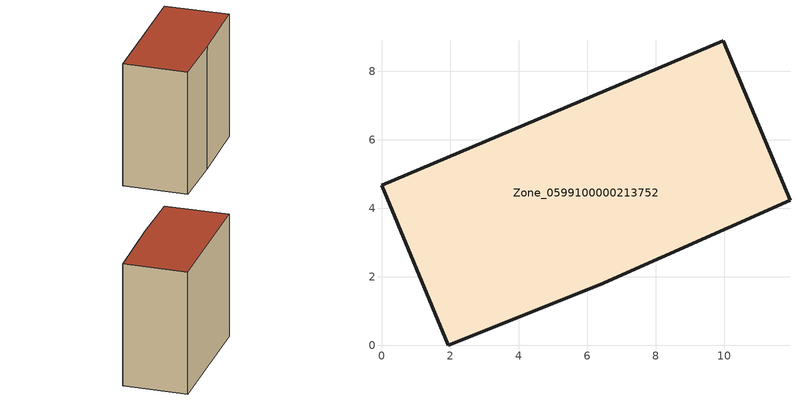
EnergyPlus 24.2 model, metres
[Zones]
Zone_0599100000213752
 floor ground (C_G): 0,4.67 9.97,8.89 11.92,4.23 6.37,1.77 1.95,0 z0.3
 wall outside (C_F): 9.97,8.89 0,4.67 1.95,0 6.37,1.77 11.92,4.23 9.97,8.89 z0.3:10.24
 roof outside (C_R): 11.92,4.23 9.97,8.89 0,4.67 1.95,0 6.37,1.77 z10.24
[BUILDING]
Pand.0599100000213752: North Axis=0; Terrain=City; Loads Convergence Tolerance Value=0.04; Temperature Convergence Tolerance Value=0.4; Solar Distribution=FullExterior; Maximum Number of Warmup Days=25; Minimum Number of Warmup Days=1
[Site:Location]
Rotterdam.The.Hague.AP_ZH_NLD Design_Conditions: Latitude=51.96; Longitude=4.45; Time Zone=1; Elevation=-4.5
[SITE:GROUNDTEMPERATURE:BUILDINGSURFACE]
18, 18, 18, 18, 18, 18, 18, 18, 18, 18, 18, 18
[MATERIAL] Thermal Absorptance=0.9; Solar Absorptance=0.7; Visible Absorptance=0.7
Name | Roughness | Thickness | Conductivity | Density | Specific Heat
G.TI.1946 | MediumSmooth | 0.15 | 1 | 540 | 1210
F.TI.1946 | Rough | 0.3 | 0.857143 | 1920 | 840
R.TI.1946 | MediumRough | 0.2 | 0.1 | 1500 | 1000
[CONSTRUCTION]
C_G: G.TI.1946
C_F: F.TI.1946
C_R: R.TI.1946
[ZONE]
Zone_0599100000213752: Type=1; Multiplier=1; Ceiling Height=Autocalculate; Volume=Autocalculate; Floor Area=autocalculate; Part of Total Floor Area=Yes
[ZONEINFILTRATION:DESIGNFLOWRATE]
Infil_Zone_0599100000213752: Zone or ZoneList or Space or SpaceList=Zone_0599100000213752; Schedule=AlwaysOn; Design Flow Rate Calculation Method=Flow/Area; Flow Rate per Floor Area=0.003; Constant Term Coefficient=1; Temperature Term Coefficient=0; Velocity Term Coefficient=0; Velocity Squared Term Coefficient=0
[HVACTEMPLATE:ZONE:IDEALLOADSAIRSYSTEM]
Zone_0599100000213752: Maximum Heating Supply Air Temperature=50; Minimum Cooling Supply Air Temperature=13; Maximum Heating Supply Air Humidity Ratio=0.0156; Minimum Cooling Supply Air Humidity Ratio=0.0077; Heating Limit=NoLimit; Cooling Limit=NoLimit; Dehumidification Control Type=ConstantSensibleHeatRatio; Cooling Sensible Heat Ratio=0.7; Dehumidification Setpoint=60; Humidification Control Type=None; Humidification Setpoint=30; Outdoor Air Method=None; Outdoor Air Flow Rate per Person=0.00944; Outdoor Air Flow Rate per Zone Floor Area=0; Outdoor Air Flow Rate per Zone=0; Demand Controlled Ventilation Type=None; Outdoor Air Economizer Type=NoEconomizer; Heat Recovery Type=None; Sensible Heat Recovery Effectiveness=0.7; Latent Heat Recovery Effectiveness=0.65
[ZONECONTROL:THERMOSTAT]
ThermostatControl_Zone_0599100000213752: Zone or ZoneList=Zone_0599100000213752; Control Type Schedule=DualSetpointControlType; Control 1=Thermostat_Zone_0599100000213752; Temperature Difference Between Cutout And Setpoint=0
[THERMOSTATSETPOINT:DUALSETPOINT]
Thermostat_Zone_0599100000213752: Heating Setpoint Temperature Schedule=HeatingSetpoint_Zone_0599100000213752; Cooling Setpoint Temperature Schedule=CoolingSetpoint_Zone_0599100000213752
[SCHEDULE:COMPACT]
HeatingSetpoint_Zone_0599100000213752: Through: 12/31, For: AllDays, Until: 24:00, 21
CoolingSetpoint_Zone_0599100000213752: Through: 12/31, For: AllDays, Until: 24:00, 24
DualSetpointControlType: Through: 12/31, For: AllDays, Until: 24:00, 4
AlwaysOn: Through: 12/31, For: AllDays, Until: 24:00, 1
